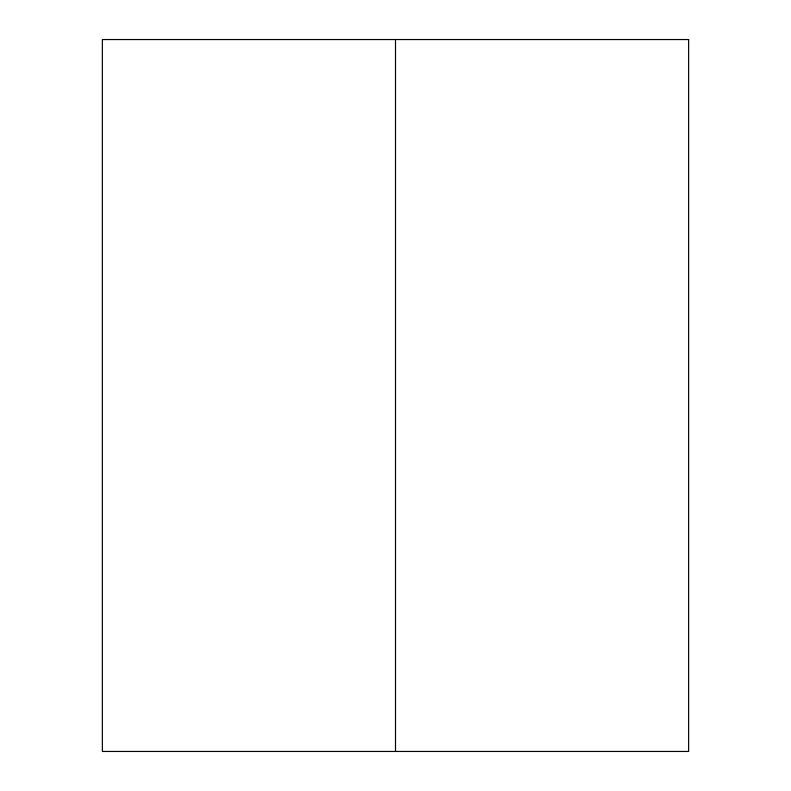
<?xml version="1.0" encoding="UTF-8"?>
<svg xmlns="http://www.w3.org/2000/svg" width="791" height="791" viewBox="0 0 791 791"><rect width="100%" height="100%" fill="white"/><g stroke="black" fill="none" stroke-linecap="round" stroke-linejoin="round"><path stroke-width="1.19" d="M395.5 39.55L395.5 751.45M688.635 39.55L102.365 39.55L102.365 751.45L688.635 751.45L688.635 39.55"/></g></svg>
